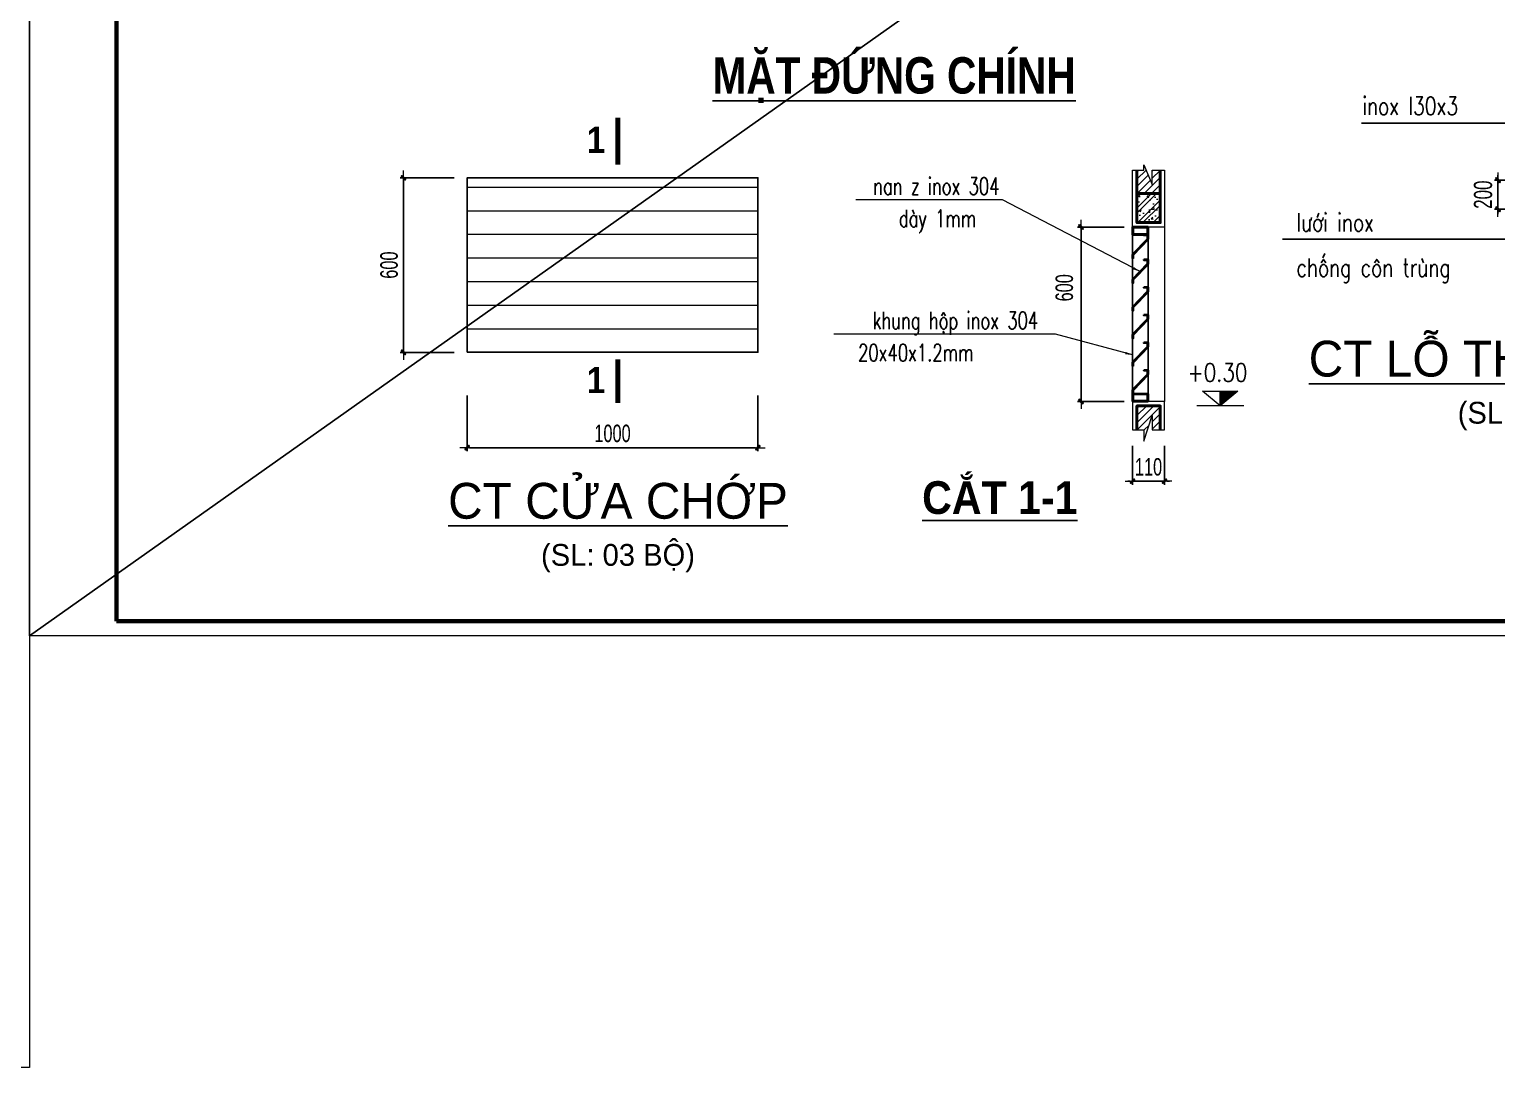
# Model space of a CAD drawing. Header units: millimetres. Extents: x 142758 to 365363, y -504867 to -415100.
# Drawn here: x 198041 to 209147, y -482084 to -474229 of the extents above; entities that cross this region are included whole.
import ezdxf
from ezdxf.enums import TextEntityAlignment as Align

# ---------------------------------------------------------------- set-up
doc = ezdxf.new("R2010")
doc.units = ezdxf.units.MM
doc.header["$LTSCALE"] = 20
doc.header["$MEASUREMENT"] = 0
doc.header["$PDMODE"] = 32
doc.layers.get('Defpoints').update_dxf_attribs({"color": 1})
for name, color, linetype, lineweight in [('DCCD-DIM', 8, 'Continuous', 18), ('dim', 144, 'Continuous', 13), ('hatch1', 136, 'Continuous', 9), ('LC Dim', 8, 'Continuous', 18), ('LC Hatch', 252, 'Continuous', 9), ('LC Net dam 1', 30, 'Continuous', 30), ('LC Net dam2', 6, 'Continuous', 40), ('LC Net dam3', 1, 'Continuous', 60), ('LC Net manh', 16, 'Continuous', 5), ('LC Net thay', 7, 'Continuous', 25), ('LC Text1', 3, 'Continuous', 20), ('LC Text2', 7, 'Continuous', 25)]:
    doc.layers.add(name, color=color, linetype=linetype, lineweight=lineweight)
doc.layers.add('KCS_Plotter', color=11, linetype='Continuous', plot=False)
for name, color, linetype in [('Khungten_LCDI', 7, 'Continuous'), ('NETCAT', 1, 'Continuous'), ('REGULAR 2', 8, 'Continuous'), ('TEXT', 8, 'Continuous'), ('TEXT35', 6, 'Continuous')]:
    doc.layers.add(name, color=color, linetype=linetype)
doc.styles.add('HOATBIF', font='hoatbif.shx', dxfattribs={"width": 0.7})
doc.styles.add('Khungten', font='VHAVAN.TTF', dxfattribs={"width": 0.9, "height": 5000})
doc.styles.add('LC 1', font='VHAVANB.TTF')
doc.styles.add('LC 3', font='vnsimli.shx', dxfattribs={"width": 0.75})
doc.styles.add('LC3', font='VHARIALB.TTF', dxfattribs={"width": 0.8})
doc.styles.add('T1', font='Vnsimli.shx', dxfattribs={"width": 0.8})
doc.styles.add('T3', font='VHARIALB.TTF')
doc.styles.add('Title', font='VHBLACK.TTF', dxfattribs={"width": 0.8})
doc.dimstyles.new('1-25', dxfattribs={"dimscale": 100, "dimtxt": 2.5, "dimasz": 0.35, "dimexe": 0.5, "dimexo": 0, "dimgap": 0.8, "dimtad": 1, "dimdec": 0, "dimlfac": 0.25, "dimzin": 0, "dimdsep": 46, "dimtxsty": 'HOATBIF', "dimblk1": 'DOT', "dimblk2": 'DOT', "dimsah": 1, "dimcen": -1, "dimdle": 1, "dimclrd": 256, "dimclre": 256, "dimclrt": 4, "dimadec": 3, "dimazin": 2, "dimtfac": 0.333333, "dimtdec": 0, "dimtix": 1, "dimtmove": 2, "dimatfit": 3, "dimldrblk": 'DOT', "dimfxl": 1, "dimtvp": 0.833333, "dimtolj": 1, "dimtzin": 0, "dimarcsym": 0})
doc.dimstyles.new('1-50', dxfattribs={"dimscale": 100, "dimtxt": 2.5, "dimasz": 0.35, "dimexe": 0.5, "dimexo": 0, "dimgap": 0.8, "dimtad": 1, "dimdec": 0, "dimlfac": 0.5, "dimzin": 0, "dimdsep": 46, "dimtxsty": 'HOATBIF', "dimblk1": 'DOT', "dimblk2": 'DOT', "dimsah": 1, "dimcen": -1, "dimdle": 1, "dimclrd": 256, "dimclre": 256, "dimclrt": 4, "dimadec": 3, "dimazin": 2, "dimtfac": 0.333333, "dimtdec": 0, "dimtix": 1, "dimtmove": 2, "dimatfit": 3, "dimldrblk": 'DOT', "dimfxl": 1, "dimtvp": 0.833333, "dimtolj": 1, "dimtzin": 0, "dimarcsym": 0})
doc.dimstyles.new('Copy of 1-90', dxfattribs={"dimscale": 90, "dimtxt": 2.5, "dimasz": 0.35, "dimexe": 0.5, "dimexo": 0, "dimgap": 0.8, "dimtad": 1, "dimdec": 0, "dimzin": 0, "dimdsep": 46, "dimtxsty": 'HOATBIF', "dimblk1": 'DOT', "dimblk2": 'DOT', "dimsah": 1, "dimcen": -1, "dimdle": 1, "dimclrd": 256, "dimclre": 256, "dimclrt": 4, "dimadec": 3, "dimazin": 2, "dimtfac": 0.333333, "dimtdec": 0, "dimtix": 1, "dimtmove": 2, "dimatfit": 3, "dimldrblk": 'DOT', "dimfxl": 1, "dimtvp": 0.833333, "dimtolj": 1, "dimtzin": 0, "dimarcsym": 0})
doc.dimstyles.new('D1-50$7', dxfattribs={"dimscale": 50, "dimtxt": 2.5, "dimasz": 2.5, "dimexe": 0.9, "dimexo": 0, "dimgap": 0.7, "dimtad": 1, "dimdec": 0, "dimrnd": 1, "dimzin": 0, "dimdsep": 46, "dimtxsty": 'T1', "dimblk1": 'LTT1', "dimblk2": 'LTT1', "dimsah": 1, "dimcen": 40, "dimclrd": 256, "dimclre": 256, "dimclrt": 7, "dimadec": 0, "dimazin": 0, "dimtfac": 1, "dimtdec": 0, "dimtix": 1, "dimtmove": 2, "dimatfit": 3, "dimfxl": 0.18, "dimtolj": 1, "dimtzin": 0, "dimarcsym": 0})

# ---------------------------------------------------------------- blocks, each defined once
blk = doc.blocks.new('TIEUDE1')
at = {"layer": 'LC Text2', "color": 7, "style": 'LC 1'}
blk.add_attdef('TIªU§Ò', text='', height=5, dxfattribs=at).set_placement((0, 0), align=Align.BOTTOM_CENTER)
blk.add_attdef('TL', text='', height=3, dxfattribs=at).set_placement((0, -2), align=Align.TOP_CENTER)
blk = doc.blocks.new('DOT')
at = {"layer": 'LC Dim'}
blk.add_line((-3, 0), (3, 0), dxfattribs=at)
at = {"layer": 'LC Dim', "color": 4}
blk.add_line((-1, -1), (1, 1), dxfattribs=at)
blk.add_lwpolyline([(0.5, 1), (-1, -0.5), (-0.5, -1), (1, 0.5)], close=True, dxfattribs=at)
blk = doc.blocks.new('*D29')
at = {"layer": 'Defpoints', "color": 0, "ltscale": 2, "transparency": 16777216}
for p in [(3759, -394), (5759, -394), (5759, -680)]:
    blk.add_point(p, dxfattribs=at)
at = {"layer": 'LC Dim', "lineweight": -2, "ltscale": 2, "transparency": 16777216}
for p, q in [((3759, -394), (3759, -730)), ((5759, -394), (5759, -730)), ((3794, -680), (5724, -680))]:
    blk.add_line(p, q, dxfattribs=at)
at = {"layer": 'LC Dim', "lineweight": -2, "ltscale": 2, "transparency": 16777216, "xscale": 35, "yscale": 35, "zscale": 35, "rotation": 180}
blk.add_blockref('DOT', (3759, -680), dxfattribs=at)
at = {"layer": 'LC Dim', "lineweight": -2, "ltscale": 2, "transparency": 16777216, "xscale": 35, "yscale": 35, "zscale": 35}
blk.add_blockref('DOT', (5759, -680), dxfattribs=at)
at = {"layer": 'LC Dim', "color": 4, "ltscale": 2, "transparency": 16777216, "insert": (4759, -475), "char_height": 250, "attachment_point": 5, "style": 'HOATBIF'}
blk.add_mtext('\\A1;1000', dxfattribs=at)
blk = doc.blocks.new('_Dot')
at = {"color": 0, "linetype": 'ByBlock', "lineweight": -2}
blk.add_line((-0.5, 0), (-1, 0), dxfattribs=at)
at = {"color": 0, "linetype": 'ByBlock', "const_width": 0.5}
blk.add_lwpolyline([(-0.25, 0, 1), (0.25, 0, 1)], format="xyb", close=True, dxfattribs=at)
blk = doc.blocks.new('*D30')
at = {"layer": 'Defpoints', "color": 0, "ltscale": 2, "transparency": 16777216}
for p in [(6998, 570), (6998, 170), (7416, 170)]:
    blk.add_point(p, dxfattribs=at)
at = {"layer": 'LC Dim', "lineweight": -2, "ltscale": 2, "transparency": 16777216}
for p, q in [((7416, 605), (7416, 640)), ((6998, 570), (7466, 570)), ((7416, 570), (7416, 170)), ((6998, 170), (7466, 170)), ((7416, 135), (7416, 100))]:
    blk.add_line(p, q, dxfattribs=at)
at = {"layer": 'LC Dim', "lineweight": -2, "ltscale": 2, "transparency": 16777216, "xscale": 35, "yscale": 35, "zscale": 35}
for p, rotation in [((7416, 570), 270), ((7416, 170), 90)]:
    blk.add_blockref('DOT', p, dxfattribs=dict(at, rotation=rotation))
at = {"layer": 'LC Dim', "color": 4, "ltscale": 2, "transparency": 16777216, "insert": (7211, 370), "char_height": 250, "attachment_point": 5, "rotation": 90, "style": 'HOATBIF'}
blk.add_mtext('\\A1;200', dxfattribs=at)
blk = doc.blocks.new('*D31')
at = {"layer": 'Defpoints', "color": 0, "ltscale": 2, "transparency": 16777216}
for p in [(3560, 570), (3344, 170), (3560, 170)]:
    blk.add_point(p, dxfattribs=at)
at = {"layer": 'LC Dim', "lineweight": -2, "ltscale": 2, "transparency": 16777216}
for p, q in [((3344, 605), (3344, 640)), ((3560, 570), (3294, 570)), ((3344, 570), (3344, 170)), ((3560, 170), (3294, 170)), ((3344, 135), (3344, 100))]:
    blk.add_line(p, q, dxfattribs=at)
at = {"layer": 'LC Dim', "lineweight": -2, "ltscale": 2, "transparency": 16777216, "xscale": 35, "yscale": 35, "zscale": 35}
for p, rotation in [((3344, 570), 270), ((3344, 170), 90)]:
    blk.add_blockref('DOT', p, dxfattribs=dict(at, rotation=rotation))
at = {"layer": 'LC Dim', "color": 4, "ltscale": 2, "transparency": 16777216, "insert": (3139, 370), "char_height": 250, "attachment_point": 5, "rotation": 90, "style": 'HOATBIF'}
blk.add_mtext('\\A1;200', dxfattribs=at)
blk = doc.blocks.new('*D55')
at = {"layer": 'Defpoints', "color": 0, "ltscale": 2, "transparency": 16777216}
for p in [(5787, 233), (6007, 233), (6007, -9)]:
    blk.add_point(p, dxfattribs=at)
at = {"layer": 'LC Dim', "lineweight": -2, "ltscale": 2, "transparency": 16777216}
for p, q in [((5787, 233), (5787, -33)), ((6007, 233), (6007, -33)), ((5770, -9), (5754, -9)), ((5787, -9), (6007, -9)), ((6024, -9), (6041, -9))]:
    blk.add_line(p, q, dxfattribs=at)
at = {"layer": 'LC Dim', "lineweight": -2, "ltscale": 2, "transparency": 16777216, "xscale": 16.8, "yscale": 16.8, "zscale": 16.8}
blk.add_blockref('DOT', (5787, -9), dxfattribs=at)
at = {"layer": 'LC Dim', "lineweight": -2, "ltscale": 2, "transparency": 16777216, "xscale": 16.8, "yscale": 16.8, "zscale": 16.8, "rotation": 180}
blk.add_blockref('DOT', (6007, -9), dxfattribs=at)
at = {"layer": 'LC Dim', "color": 4, "ltscale": 2, "transparency": 16777216, "insert": (5897, 89), "char_height": 120, "attachment_point": 5, "style": 'HOATBIF'}
blk.add_mtext('\\A1;110', dxfattribs=at)
blk = doc.blocks.new('Caodo1')
at = {"layer": 'LC Text1'}
blk.add_hatch(color=256, dxfattribs=at).paths.add_polyline_path([(0, 200), (0, 0), (243, 200)])
for p, q in [((324, 0), (-324, 0)), ((0, 0), (0, 200))]:
    blk.add_line(p, q, dxfattribs=at)
blk.add_lwpolyline([(-243, 200), (243, 200), (0, 0), (0, 0)], close=True, dxfattribs=at)
at = {"layer": 'LC Text1', "style": 'T1', "width": 0.8}
blk.add_attdef('%%P0,00', text='', height=250, dxfattribs=at).set_placement((-39, 460), align=Align.MIDDLE_CENTER)
blk = doc.blocks.new('*D56')
at = {"layer": 'Defpoints', "color": 0, "ltscale": 2, "transparency": 16777216}
for p in [(5729, 1739), (5433, 539), (5729, 539)]:
    blk.add_point(p, dxfattribs=at)
at = {"layer": 'LC Dim', "lineweight": -2, "ltscale": 2, "transparency": 16777216}
for p, q in [((5729, 1739), (5409, 1739)), ((5433, 1722), (5433, 556)), ((5729, 539), (5409, 539))]:
    blk.add_line(p, q, dxfattribs=at)
at = {"layer": 'LC Dim', "lineweight": -2, "ltscale": 2, "transparency": 16777216, "xscale": 16.8, "yscale": 16.8, "zscale": 16.8}
for p, rotation in [((5433, 1739), 90), ((5433, 539), 270)]:
    blk.add_blockref('DOT', p, dxfattribs=dict(at, rotation=rotation))
at = {"layer": 'LC Dim', "color": 4, "ltscale": 2, "transparency": 16777216, "insert": (5318, 1321), "char_height": 120, "attachment_point": 5, "rotation": 90, "style": 'HOATBIF'}
blk.add_mtext('\\A1;600', dxfattribs=at)
blk = doc.blocks.new('LTT1')
at = {"layer": 'DCCD-DIM'}
for p, q in [((-1.5, 0), (1.5, 0)), ((0, -1), (0, 1))]:
    blk.add_line(p, q, dxfattribs=at)
at = {"layer": 'DCCD-DIM', "const_width": 0.25}
blk.add_lwpolyline([(-0.53, -0.53), (0.53, 0.53)], dxfattribs=at)
blk = doc.blocks.new('*D57')
at = {"layer": 'Defpoints', "color": 0, "ltscale": 2, "transparency": 16777216}
for p in [(1120, 2077), (771, 877), (1120, 877)]:
    blk.add_point(p, dxfattribs=at)
at = {"layer": 'LC Dim', "lineweight": -2, "ltscale": 2, "transparency": 16777216}
for p, q in [((1120, 2077), (747, 2077)), ((771, 2060), (771, 894)), ((1120, 877), (747, 877))]:
    blk.add_line(p, q, dxfattribs=at)
at = {"layer": 'LC Dim', "lineweight": -2, "ltscale": 2, "transparency": 16777216, "xscale": 16.8, "yscale": 16.8, "zscale": 16.8}
for p, rotation in [((771, 2077), 90), ((771, 877), 270)]:
    blk.add_blockref('DOT', p, dxfattribs=dict(at, rotation=rotation))
at = {"layer": 'LC Dim', "color": 4, "ltscale": 2, "transparency": 16777216, "insert": (672, 1477), "char_height": 120, "attachment_point": 5, "rotation": 90, "style": 'HOATBIF'}
blk.add_mtext('\\A1;600', dxfattribs=at)
blk = doc.blocks.new('*D58')
at = {"layer": 'Defpoints', "color": 0, "ltscale": 2, "transparency": 16777216}
for p in [(1209, 581), (3209, 581), (3209, 221)]:
    blk.add_point(p, dxfattribs=at)
at = {"layer": 'LC Dim', "lineweight": -2, "ltscale": 2, "transparency": 16777216}
for p, q in [((1209, 581), (1209, 197)), ((3209, 581), (3209, 197)), ((1226, 221), (3192, 221))]:
    blk.add_line(p, q, dxfattribs=at)
at = {"layer": 'LC Dim', "lineweight": -2, "ltscale": 2, "transparency": 16777216, "xscale": 16.8, "yscale": 16.8, "zscale": 16.8, "rotation": 180}
blk.add_blockref('DOT', (1209, 221), dxfattribs=at)
at = {"layer": 'LC Dim', "lineweight": -2, "ltscale": 2, "transparency": 16777216, "xscale": 16.8, "yscale": 16.8, "zscale": 16.8}
blk.add_blockref('DOT', (3209, 221), dxfattribs=at)
at = {"layer": 'LC Dim', "color": 4, "ltscale": 2, "transparency": 16777216, "insert": (2209, 319), "char_height": 120, "attachment_point": 5, "style": 'HOATBIF'}
blk.add_mtext('\\A1;1000', dxfattribs=at)
blk = doc.blocks.new('Nha o can bo nhan vien Trung doan')
at = {"layer": 'Defpoints', "lineweight": 0}
blk.add_lwpolyline([(-1200, -14850), (-1200, 14850), (40800, 14850), (40800, -14850)], close=True, dxfattribs=at)
at = {"layer": 'Khungten_LCDI', "color": 5, "lineweight": 60}
blk.add_lwpolyline([(0, -14650), (0, 14650), (40600, 14650), (40600, -14650)], close=True, dxfattribs=at)
at = {"color": 7, "style": 'Khungten', "width": 0.8}
for tag, p in [('REVISION', (39499, -10746)), ('NGAYHT', (39546, -11609))]:
    blk.add_attdef(tag, text='', height=200, dxfattribs=at).set_placement(p, align=Align.CENTER)
at = {"layer": 'LC Text1', "style": 'Title', "width": 1.485915}
for tag, p, p2 in [('TENBANVE1', (36913, -8886), (40339, -8886)), ('TENBANVE2', (36913, -9562), (40339, -9562))]:
    blk.add_attdef(tag, text='', height=250, dxfattribs=at).set_placement(p, p2, align=Align.FIT)
at = {"layer": 'LC Text1', "style": 'Title', "width": 0.7}
blk.add_attdef('SOBANVE', text='', height=250, dxfattribs=at).set_placement((39562, -13896), align=Align.CENTER)
blk = doc.blocks.new('block 1')
at = {"layer": 'hatch1'}
h = blk.add_hatch(dxfattribs=at)
h.set_pattern_fill('ANSI37', color=256, scale=1000, style=0)
h.set_pattern_definition([(45, (-2086406.11, 1051744.9), (-88.3883476, 88.3883476), []), (135, (-2086406.11, 1051744.9), (-88.3883476, -88.3883476), [])])
h.paths.add_polyline_path([(5758.6, 570.5), (5758.6, 170.5), (3758.6, 170.5), (3758.6, 570.5)])
at = {"layer": 'LC Hatch'}
h = blk.add_hatch(dxfattribs=at)
h.set_pattern_fill('CHAU-02', color=256, scale=14, pattern_type=2)
h.set_pattern_definition([(50, (-3484267.74, -672036.61), (100.4164256, -8.7852989), [10.5, -115.5]), (355, (-3484267.74, -672036.61), (-19.4251867, 105.3068987), [8.4, -92.4]), (100.4514, (-3484259.37, -672037.34), (80.9913134, 96.521536), [8.9236266, -98.1598957]), (46.1842, (-3484267.74, -672008.61), (149.413747, -23.172662), [15.75, -173.25]), (96.6356, (-3484255.29, -672010.54), (130.852779, 136.376502), [13.38544, -147.23982]), (351.1842, (-3484267.74, -672008.6), (130.852672, 136.376604), [12.6, -138.6]), (21, (-3484253.74, -672015.61), (83.5669873, -56.3666447), [10.5, -115.5]), (226, (-3484253.74, -672015.61), (94.063497, -51.1755733), [8.4, -92.4]), (71.4514, (-3484246.78, -672020.3), (117.631168, 45.1542695), [8.9236266, -98.1598957]), (67.5, (-3484267.74, -672036.606), (-21.82826566, 41.21242466), [0, -91.28, 0, -93.8, 0, -92.75]), (4.5, (-3484267.74, -672036.606), (39.66912934, 53.2144464), [0, -53.48, 0, -89.18, 0, -35.35]), (327.5, (-3484298.96, -672036.606), (74.73514106, -3.15768204), [0, -35, 0, -109.2, 0, -144.9]), (317.5, (-3484312.96, -672036.606), (81.6460637, 14.0146975), [0, -45.5, 0, -72.52, 0, -102.9]), (315, (-3484267.74, -672036.606), (42.0728535, 42.0728535), []), (315, (-3484267.74, -672019.456), (42.0728535, 42.0728535), [])])
h.paths.add_polyline_path([(6309.6, 600.5), (6749.6, 600.5), (6745.9, 1175.7), (6305.9, 1175.7)])
h = blk.add_hatch(dxfattribs=at)
h.set_pattern_fill('ANSI31', color=256, scale=14, angle=90)
h.set_pattern_definition([(135, (672534.26, -3485292.557), (-31.4308964, -31.4308964), [])])
h.paths.add_polyline_path([(6552.6, -244.1), (6749.6, -244.1), (6749.6, 140.5), (6309.6, 140.5), (6309.6, -244.1), (6525.9, -244.1), (6539.5, -196.7), (6539.5, -284.3)])
at = {"layer": 'LC Net dam 1'}
for p, q in [((6309.6, 1175.7), (6309.6, 801.4)), ((6749.6, 801.4), (6749.6, 1175.7)), ((6309.6, 801.4), (6309.6, 600.5)), ((6749.6, 600.5), (6749.6, 801.4)), ((6309.6, 600.5), (6749.6, 600.5))]:
    blk.add_line(p, q, dxfattribs=at)
for points in [[(3758.6, 170.5), (5758.6, 170.5), (5758.6, 570.5), (3758.6, 570.5)], [(3788.6, 200.5), (5728.6, 200.5), (5728.6, 540.5), (3788.6, 540.5)]]:
    blk.add_lwpolyline(points, close=True, dxfattribs=at)
blk.add_lwpolyline([(6309.6, -244.1), (6309.6, 140.5), (6749.6, 140.5), (6749.6, -244.1)], dxfattribs=at)
at = {"layer": 'LC Net thay'}
for p, q in [((6731.4, 181.6), (6731.4, 559.4)), ((6742.5, 181.6), (6742.5, 559.4))]:
    blk.add_line(p, q, dxfattribs=at)
at = {"layer": 'NETCAT'}
blk.add_lwpolyline([(6753.7, 170.5), (6753.7, 170.5), (6763.4, 180.2), (6763.4, 376.5), (6763.4, 560.8), (6753.7, 570.5)], dxfattribs=at)
at = {"layer": 'REGULAR 2'}
for p, q in [((6279.6, 1175.7), (6279.6, 570.5)), ((6779.6, 570.5), (6779.6, 1175.7)), ((6279.6, 570.5), (6779.6, 570.5)), ((6279.6, 570.5), (6279.6, 170.5)), ((6779.6, 570.5), (6779.6, 170.5))]:
    blk.add_line(p, q, dxfattribs=at)
for points in [[(6243.3, 1175.7), (6525.9, 1175.7), (6539.5, 1223.2), (6539.5, 1135.6), (6552.6, 1175.7), (6818.7, 1175.7)], [(6279.6, -244.1), (6279.6, 170.5), (6779.6, 170.5), (6779.6, -244.1)], [(6243.3, -244.1), (6525.9, -244.1), (6539.5, -196.7), (6539.5, -284.3), (6552.6, -244.1), (6818.7, -244.1)]]:
    blk.add_lwpolyline(points, dxfattribs=at)
at = {"layer": 'TEXT35'}
for p, q in [((6753.7, 570.5), (6653.7, 570.5)), ((6742.5, 559.4), (6653.7, 559.4)), ((6742.5, 470.5), (6742.5, 559.4)), ((6753.7, 470.5), (6753.7, 570.5)), ((6742.5, 270.5), (6742.5, 181.6)), ((6753.7, 270.5), (6753.7, 170.5)), ((6742.5, 181.6), (6653.7, 181.6)), ((6753.7, 170.5), (6653.7, 170.5))]:
    blk.add_line(p, q, dxfattribs=at)
at = {"layer": 'LC Text2'}
ref = blk.add_blockref('TIEUDE1', (3848.9, -2279.5), dxfattribs=dict(at, xscale=100.0000000002256, yscale=100.0000000002256, zscale=100.0000000002256))
ref.add_attrib('TIªU§Ò', '%%Uct lç tho¸ng khÝ', dxfattribs={"color": 7, "height": 492.441, "style": 'LC 1'}).set_placement((3848.9, -2279.5), align=Align.BOTTOM_CENTER)
ref.add_attrib('TL', '(sl: 03 bé)', dxfattribs={"height": 300, "style": 'LC 1'}).set_placement((3848.9, -2479.5), align=Align.TOP_CENTER)
at = {"layer": 'LC Text1', "color": 3, "style": 'LC 3', "width": 0.75}
for s, p in [('inox l30x3', (1477.3, 1466.1)), ('l\xadíi inox', (570.2, -136)), ('chèng c«n trïng', (570.2, -758.8))]:
    blk.add_text(s, height=250, dxfattribs=at).set_placement(p)
at = {"layer": 'LC Dim', "ltscale": 2}
for base, p1, p2, picture, middle in [((3343.7, 170.5), (3559.5, 570.5), (3559.5, 170.5), '*D31', (3138.7, 370.5)), ((7416.1, 170.5), (6998.3, 570.5), (6998.3, 170.5), '*D30', (7211.1, 370.5))]:
    dim = blk.add_linear_dim(base=base, p1=p1, p2=p2, angle=90, dimstyle='1-25', override={"dimlfac": 0.5}, dxfattribs=at)
    dim.commit()
    dim.dimension.update_dxf_attribs({"geometry": picture, "text_midpoint": middle})
dim = blk.add_linear_dim(base=(5758.6, -680.4), p1=(3758.6, -393.6), p2=(5758.6, -393.6), dimstyle='1-25', override={"dimlfac": 0.5}, dxfattribs=at)
dim.commit()
dim.dimension.update_dxf_attribs({"geometry": '*D29', "text_midpoint": (4758.6, -475.4)})
for points in [[(4368.6, 570.5), (4150.7, 1354), (1466, 1354)], [(4023.4, 236.9), (4023.4, -242.8), (377.9, -242.8)]]:
    blk.add_leader(points, dimstyle='Copy of 1-90', override={"dimgap": 0.8, "dimtad": 0}, dxfattribs=at)
blk = doc.blocks.new('block 2')
at = {"layer": 'LC Hatch'}
h = blk.add_hatch(dxfattribs=at)
h.set_pattern_fill('_USER', color=256, scale=35, angle=45, style=0, pattern_type=0)
h.set_pattern_definition([(45, (62853.45, -30745.536), (-24.748737, 24.748737), [])])
h.paths.add_polyline_path([(5977.1, 2130.3), (5922.7, 2130.3), (5922.7, 2031.6), (5865.2, 2166.2), (5865.2, 2130.3), (5817.1, 2130.3), (5817.1, 1968.9), (5977.1, 1968.9)])
h = blk.add_hatch(dxfattribs=at)
h.set_pattern_fill('ANSI31', color=256, scale=1300, angle=135, style=0)
h.set_pattern_definition([(180, (65360.3, -32127), (-1e-14, -162.5), [])])
h.paths.add_polyline_path([(3209.2, 2077.2), (1209.2, 2077.2), (1209.2, 877.2), (3209.2, 877.2)])
h = blk.add_hatch(dxfattribs=at)
h.set_pattern_fill('BTCT', color=256, scale=20)
h.set_pattern_definition([(50, (62853.45, -30745.54), (143.45204, -12.55043), [15, -165]), (355, (62853.45, -30745.54), (-27.75027, 150.43843), [12, -132]), (100.4514, (62865.4, -30746.58), (115.70188, 137.8879), [12.74804, -140.22842]), (46.1842, (62853.45, -30705.54), (213.4482, -33.1038), [22.5, -247.5]), (96.6356, (62871.24, -30708.3), (186.93254, 194.8236), [19.12206, -210.3426]), (351.1842, (62853.45, -30705.54), (186.9324, 194.8237), [18, -198]), (21, (62873.45, -30715.54), (119.3814, -80.52378), [15, -165]), (326, (62873.45, -30715.54), (48.66307, 145.03), [12, -132]), (71.4514, (62883.4, -30722.25), (168.04453, 64.5061), [12.74804, -140.22842]), (37.5, (62853.45, -30745.536), (2.43197, 66.57877), [0, -130.4, 0, -134, 0, -132.5]), (7.5, (62853.45, -30745.536), (52.61391, 78.88234), [0, -76.4, 0, -127.4, 0, -50.5]), (327.5, (62808.85, -30745.536), (106.764487, -4.510974), [0, -50, 0, -156, 0, -207]), (317.5, (62788.85, -30745.54), (116.63723, 20.021), [0, -65, 0, -103.6, 0, -147]), (45, (62853.45, -30745.536), (-53.03301, 53.03301), []), (45, (62888.804, -30745.536), (-53.03301, 53.03301), [])])
h.paths.add_polyline_path([(5977.1, 1968.9), (5817.1, 1968.9), (5817.1, 1768.9), (5977.1, 1768.9)])
at = {"layer": 'LC Hatch', "lineweight": 5}
h = blk.add_hatch(dxfattribs=at)
h.set_pattern_fill('_USER', color=256, scale=35, angle=45, style=0, pattern_type=0)
h.set_pattern_definition([(45, (5986.908, 1737.84), (-24.7487, 24.7487), [])])
h.paths.add_polyline_path([(5864.7, 1908.7), (5864.5, 1908.7), (5864.7, 1908.3)])
h.paths.add_polyline_path([(5817.1, 509.1), (5817.1, 345), (5864.7, 345), (5864.7, 266.9), (5922.2, 443.6), (5922.2, 345), (5977.1, 345), (5977.1, 509.1)])
at = {"layer": 'LC Net dam 1'}
for points in [[(5817.1, 1968.9), (5977.1, 1968.9), (5977.1, 1768.9), (5817.1, 1768.9)], [(5787.1, 1739.1), (5787.1, 1685.7), (5893.8, 1685.7), (5893.8, 1739.1)], [(5791.1, 1735.1), (5791.1, 1689.7), (5889.8, 1689.7), (5889.8, 1735.1)], [(5863.9, 1685.7), (5893.8, 1685.7), (5893.8, 1654.6), (5790.3, 1547.9), (5790.3, 1522.5), (5787.1, 1522.5), (5787.1, 1549.2), (5890.6, 1655.9), (5890.6, 1682.5), (5863.9, 1682.5)], [(5863.9, 1515.1), (5893.8, 1515.1), (5893.8, 1483.9), (5790.3, 1377.2), (5790.3, 1351.9), (5787.1, 1351.9), (5787.1, 1378.5), (5890.6, 1485.2), (5890.6, 1511.9), (5863.9, 1511.9)], [(5863.9, 1325.2), (5893.8, 1325.2), (5893.8, 1294), (5790.3, 1187.4), (5790.3, 1162), (5787.1, 1162), (5787.1, 1188.7), (5890.6, 1295.3), (5890.6, 1322), (5863.9, 1322)], [(5863.9, 1135.3), (5893.8, 1135.3), (5893.8, 1104.2), (5790.3, 997.5), (5790.3, 972.1), (5787.1, 972.1), (5787.1, 998.8), (5890.6, 1105.5), (5890.6, 1132.1), (5863.9, 1132.1)], [(5863.9, 945.5), (5893.8, 945.5), (5893.8, 914.3), (5790.3, 807.6), (5790.3, 782.3), (5787.1, 782.3), (5787.1, 808.9), (5890.6, 915.6), (5890.6, 942.3), (5863.9, 942.3)], [(5863.9, 755.6), (5893.8, 755.6), (5893.8, 724.4), (5790.3, 617.8), (5790.3, 592.4), (5787.1, 592.4), (5787.1, 619.1), (5890.6, 725.7), (5890.6, 752.4), (5863.9, 752.4)], [(5787.1, 592.4), (5787.1, 539.1), (5893.8, 539.1), (5893.8, 592.4)], [(5791.1, 588.4), (5791.1, 543.1), (5889.8, 543.1), (5889.8, 588.4)]]:
    blk.add_lwpolyline(points, close=True, dxfattribs=at)
at = {"layer": 'LC Net dam2'}
for points in [[(5977.1, 2130.3), (5977.1, 1768.9), (5817.1, 1768.9), (5817.1, 2130.3)], [(5977.1, 2130.3), (5977.1, 1968.9), (5817.1, 1968.9), (5817.1, 2130.3)], [(5977.1, 345), (5977.1, 509.1), (5817.1, 509.1), (5817.1, 345)]]:
    blk.add_lwpolyline(points, dxfattribs=at)
at = {"layer": 'LC Net dam3', "const_width": 36}
for points in [[(2245.4, 2492.1), (2245.4, 2168.3)], [(2245.4, 828.4), (2245.4, 527.7)]]:
    blk.add_lwpolyline(points, dxfattribs=at)
at = {"layer": 'LC Net manh'}
for p, q in [((6007.1, 1738.9), (6007.1, 539.1)), ((6007.1, 539.1), (5927.1, 539.1)), ((5927.1, 539.1), (5927.1, 539.1))]:
    blk.add_line(p, q, dxfattribs=at)
blk.add_lwpolyline([(6007.1, 2130.3), (6007.1, 1738.9), (5787.1, 1738.9), (5787.1, 2130.3), (5865.2, 2130.3), (5865.2, 2166.2), (5922.7, 2031.6), (5922.7, 2130.3)], close=True, dxfattribs=at)
for points in [[(5927.1, 539.1), (5787.1, 539.1), (5787.1, 345)], [(6007.1, 345), (6007.1, 539.1)], [(5787.1, 345), (5864.7, 345), (5864.7, 266.9), (5922.2, 443.6), (5922.2, 345), (6007.1, 345)]]:
    blk.add_lwpolyline(points, dxfattribs=at)
at = {"layer": 'LC Net thay'}
for p, q in [((5787.1, 592.4), (5787.1, 1685.7)), ((5893.8, 592.4), (5893.8, 1685.7))]:
    blk.add_line(p, q, dxfattribs=at)
blk.add_lwpolyline([(1209.2, 877.2), (1209.2, 2077.2), (3209.2, 2077.2), (3209.2, 877.2)], close=True, dxfattribs=at)
at = {"layer": 'dim'}
ref = blk.add_blockref('Caodo1', (6390.8, 509.1), dxfattribs=dict(at, xscale=0.5, yscale=0.5, zscale=0.5))
ref.add_attrib('%%P0,00', '+0.30', dxfattribs={"layer": 'TEXT', "height": 125, "style": 'T1', "width": 0.8}).set_placement((6371.3, 738.8), align=Align.MIDDLE_CENTER)
at = {"layer": 'LC Text2'}
ref = blk.add_blockref('TIEUDE1', (2246.7, -341), dxfattribs=dict(at, xscale=50, yscale=50, zscale=50))
ref.add_attrib('TIªU§Ò', '%%Uct cöa chíp', dxfattribs={"color": 7, "height": 246.221, "style": 'LC 1'}).set_placement((2246.7, -341), align=Align.BOTTOM_CENTER)
ref.add_attrib('TL', '(sl: 03 bé)', dxfattribs={"height": 150, "style": 'LC 1'}).set_placement((2246.7, -441), align=Align.TOP_CENTER)
at = {"style": 'T3', "width": 0.9}
blk.add_text('%%Uc¾t 1-1', height=225, dxfattribs=at).set_placement((4873.7, -234.2), align=Align.CENTER)
at = {"layer": 'LC Text1', "color": 3, "style": 'LC 3', "width": 0.7}
for s, height, p in [('nan z inox 304', 118.266, (4871.7, 2079)), ('dµy 1mm', 118.27, (4711.8, 1857.2)), ('khung hép inox 304', 118.266, (5138, 1155.6)), ('20x40x1.2mm', 118.266, (4693.5, 933.8))]:
    blk.add_text(s, height=height, dxfattribs=at).set_placement(p, align=Align.TOP_RIGHT)
at = {"layer": 'TEXT', "style": 'T3', "width": 0.9}
for p in [(2095.1, 2248.7), (2095.1, 596.5)]:
    blk.add_text('1', height=180, dxfattribs=at).set_placement(p, align=Align.CENTER)
at = {"layer": 'LC Dim', "ltscale": 2}
dim = blk.add_linear_dim(base=(770.9, 877.2), p1=(1120, 2077.2), p2=(1120, 877.2), angle=90, dimstyle='1-50', override={"dimscale": 48}, dxfattribs=at)
dim.commit()
dim.dimension.update_dxf_attribs({"geometry": '*D57', "text_midpoint": (672.5, 1477.2)})
dim = blk.add_linear_dim(base=(5433.3, 539.1), p1=(5729.1, 1738.9), p2=(5729.1, 539.1), angle=270, dimstyle='1-50', override={"dimscale": 48}, dxfattribs=at)
dim.commit()
dim.dimension.update_dxf_attribs({"geometry": '*D56', "text_midpoint": (5318.1, 1321.4), "dimtype": 160})
for base, p1, p2, picture, middle in [((3209.2, 220.8), (1209.2, 581.3), (3209.2, 581.3), '*D58', (2209.2, 319.2)), ((6007.1, -9.1), (5787.1, 232.7), (6007.1, 232.7), '*D55', (5897.1, 89.3))]:
    dim = blk.add_linear_dim(base=base, p1=p1, p2=p2, dimstyle='1-50', override={"dimscale": 48}, dxfattribs=at)
    dim.commit()
    dim.dimension.update_dxf_attribs({"geometry": picture, "text_midpoint": middle})
at = {"layer": 'LC Dim'}
for points in [[(5838.9, 1431.9), (4892, 1925.3), (3882.1, 1925.3)], [(5787.1, 859.1), (5257.4, 1002), (3732, 1002)]]:
    blk.add_leader(points, dimstyle='D1-50$7', override={"dimasz": 1, "dimexe": 0.18, "dimgap": 1, "dimcen": 100, "dimclrd": 252, "dimclre": 252, "dimfxl": 1, "dimtolj": 0, "dimlwd": 0}, dxfattribs=at)

msp = doc.modelspace()

# ---------------------------------------------------------------- linework, layer by layer
at = {"layer": 'Defpoints', "lineweight": 0, "elevation": 5.9}
msp.add_lwpolyline([(170321.3, -482083.8), (170321.3, -462481.8), (198041.3, -462481.8), (198041.3, -482083.8)], close=True, dxfattribs=at)
at = {"layer": 'KCS_Plotter', "ltscale": 2}
msp.add_line((198041.3, -478816.8), (221141.3, -462481.8), dxfattribs=at)

# ---------------------------------------------------------------- block references
at = {"layer": 'LC Net thay'}
for name, p, xscale, yscale, zscale in [('Nha o can bo nhan vien Trung doan', (198701.3, -470649.3), 0.55, 0.55, 0.55), ('block 1', (207317.5, -475683.3), 0.55, 0.55, 0.55), ('block 2', (200025.1, -477637.3, 0), 1.1, 1.1, 1.1)]:
    msp.add_blockref(name, p, dxfattribs=dict(at, xscale=xscale, yscale=yscale, zscale=zscale))
at = {"layer": 'LC Text2'}
ref = msp.add_blockref('TIEUDE1', (204586, -474797.5), dxfattribs=dict(at, xscale=55.88, yscale=55.88, zscale=55.88))
ref.add_attrib('TIªU§Ò', '%%UmÆt ®øng chÝnh', dxfattribs={"color": 7, "height": 275.176, "style": 'LC3', "width": 0.8}).set_placement((204586, -474797.5), align=Align.BOTTOM_CENTER)

doc.saveas('drawing.dxf')
